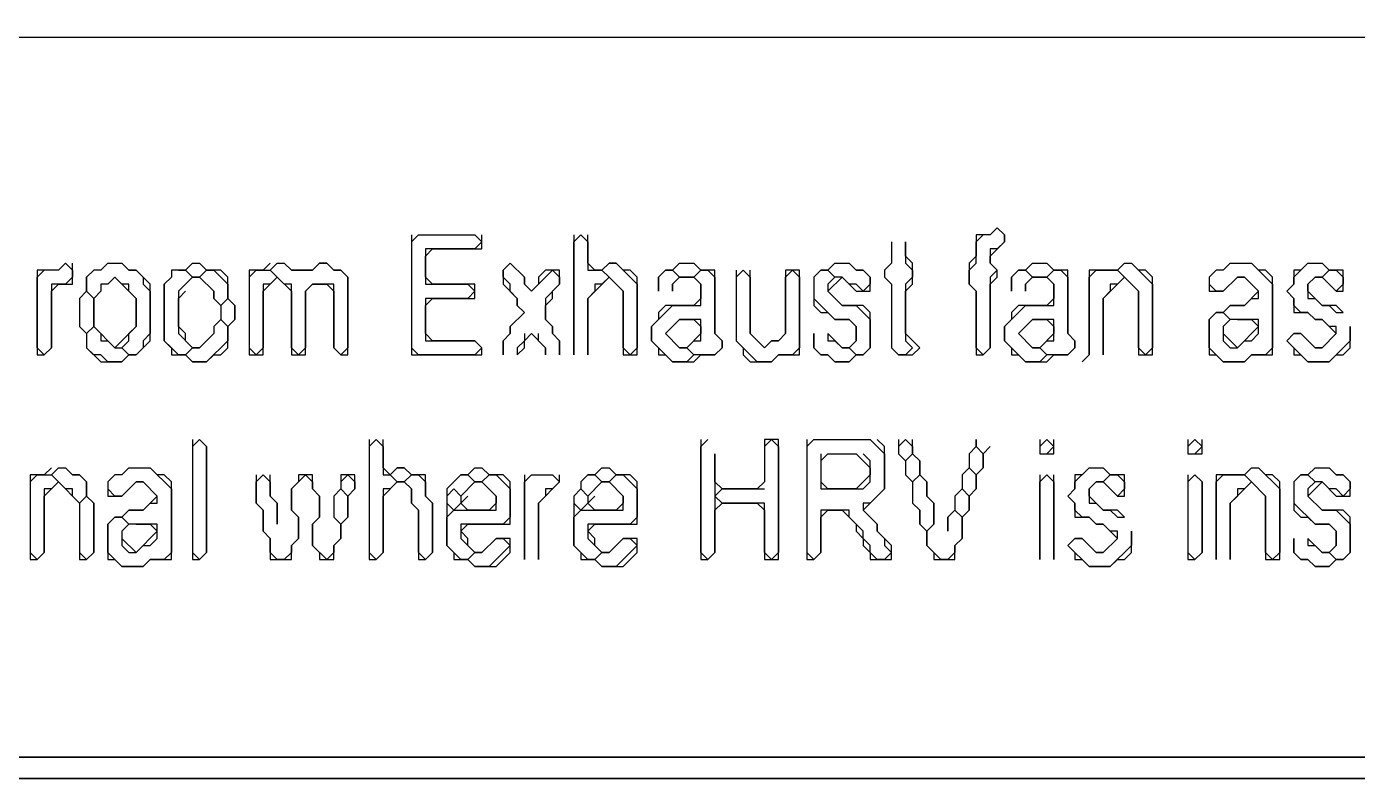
# Model space of a CAD drawing. Header units: metres. Extents: x 29 to 985, y 15 to 633.
# Drawn here: x 283.43 to 320.39, y 14.51 to 35.39 of the extents above; entities that cross this region are included whole.
import ezdxf

# ---------------------------------------------------------------- set-up
doc = ezdxf.new("R2010")
doc.units = ezdxf.units.M
for name, color, linetype in [('EXTERIOR_WALL_HIGHLIGHT', 2, 'CONTINUOUS'), ('INTERIOR_WALL_HIGHLIGHT', 4, 'CONTINUOUS'), ('ORIGINAL_DRAWING', 8, 'CONTINUOUS')]:
    doc.layers.add(name, color=color, linetype=linetype)

msp = doc.modelspace()

# ---------------------------------------------------------------- linework, layer by layer
at = {"layer": 'EXTERIOR_WALL_HIGHLIGHT'}
msp.add_lwpolyline([(29.216, 632.745), (29.02, 632.549), (29.02, 14.706), (29.216, 14.51), (985.294, 14.51), (985.49, 14.706), (985.49, 632.549), (985.294, 632.745)], close=True, dxfattribs=at)
at = {"layer": 'INTERIOR_WALL_HIGHLIGHT'}
msp.add_lwpolyline([(29.412, 632.745), (985.098, 632.745), (985.49, 632.353), (985.49, 14.902), (985.098, 14.51), (29.412, 14.51), (29.02, 14.902), (29.02, 632.353)], close=True, dxfattribs=at)
at = {"layer": 'ORIGINAL_DRAWING'}
for points in [[(241.176, 34.902), (241.373, 35.098), (352.353, 35.098), (352.549, 34.902), (352.549, 15.49), (352.157, 15.098), (241.569, 15.098), (241.176, 15.49)], [(241.176, 35.098), (241.176, 15.294), (241.373, 15.098), (352.353, 15.098), (352.549, 15.294), (352.549, 35.098)], [(294.118, 29.412), (294.314, 29.608), (295.882, 29.608), (296.078, 29.412), (295.882, 29.216), (294.51, 29.216), (294.51, 28.235), (295.686, 28.235), (295.882, 28.039), (295.686, 27.843), (294.51, 27.843), (294.51, 26.667), (295.882, 26.667), (296.078, 26.471), (295.882, 26.275), (294.314, 26.275), (294.118, 26.471)], [(294.118, 29.608), (294.118, 26.275), (296.078, 26.275), (296.078, 26.471), (295.882, 26.667), (294.706, 26.667), (294.51, 26.863), (294.51, 27.647), (294.706, 27.843), (295.882, 27.843), (295.882, 28.235), (294.706, 28.235), (294.51, 28.431), (294.51, 29.02), (294.706, 29.216), (296.078, 29.216), (296.078, 29.608)], [(298.627, 29.608), (298.627, 26.275), (298.627, 29.412), (298.824, 29.608), (299.02, 29.412), (299.02, 28.627), (299.412, 28.627), (299.608, 28.431), (299.412, 28.235), (299.216, 28.235), (299.216, 28.039), (299.02, 27.843), (299.02, 26.275), (299.02, 27.843), (299.608, 28.431), (300, 28.039), (300, 26.275), (300.392, 26.275), (300.392, 28.431), (300.196, 28.627), (300, 28.627), (299.804, 28.824), (299.608, 28.824), (299.412, 28.627), (299.216, 28.627), (299.02, 28.824), (299.02, 29.608)], [(310.196, 29.608), (310.392, 29.804), (310.588, 29.608), (310.588, 29.412), (310.392, 29.216), (310.196, 29.216), (310.196, 28.824), (310.392, 28.627), (310.196, 28.431), (310.196, 26.471), (310, 26.275), (309.804, 26.471), (309.804, 28.039), (309.608, 28.235), (309.608, 28.627), (309.804, 28.824), (309.804, 29.412), (310, 29.608)], [(310.392, 29.804), (310.196, 29.608), (309.804, 29.608), (309.804, 29.02), (309.608, 28.824), (309.608, 28.235), (309.804, 28.039), (309.804, 26.275), (310, 26.275), (310.196, 26.471), (310.196, 28.235), (310.392, 28.431), (310.392, 28.627), (310.196, 28.824), (310.196, 29.02), (310.588, 29.412), (310.588, 29.608)], [(307.451, 29.412), (307.451, 28.824), (307.255, 28.627), (307.255, 28.431), (307.451, 28.235), (307.451, 26.471), (307.647, 26.275), (308.039, 26.275), (308.235, 26.471), (307.843, 26.863), (307.843, 28.039), (308.039, 28.235), (308.039, 28.824), (307.843, 29.02), (307.843, 29.412), (307.843, 28.824), (308.039, 28.627), (308.039, 28.431), (307.843, 28.235), (307.843, 26.667), (308.039, 26.471), (307.843, 26.275), (307.647, 26.275), (307.451, 26.471)], [(284.314, 28.627), (284.51, 28.824), (284.706, 28.627), (284.706, 28.431), (284.51, 28.235), (284.118, 28.235), (284.118, 26.471), (283.922, 26.275), (283.725, 26.471), (283.725, 28.431), (283.922, 28.627)], [(284.51, 28.824), (284.314, 28.627), (283.725, 28.627), (283.725, 26.275), (283.922, 26.275), (284.118, 26.471), (284.118, 28.039), (284.314, 28.235), (284.706, 28.235), (284.706, 28.824)], [(285.686, 28.824), (285.49, 28.627), (285.294, 28.627), (285.098, 28.431), (285.098, 28.039), (284.902, 27.843), (284.902, 27.059), (285.098, 26.863), (285.098, 26.471), (285.49, 26.078), (286.078, 26.078), (286.275, 26.275), (286.471, 26.275), (286.863, 26.667), (286.863, 28.235), (286.471, 28.627), (286.275, 28.627), (286.078, 28.824)], [(285.49, 28.627), (285.686, 28.824), (286.078, 28.824), (286.275, 28.627), (286.471, 28.627), (286.667, 28.431), (286.667, 28.235), (286.863, 28.039), (286.863, 26.863), (286.667, 26.667), (286.667, 26.471), (286.471, 26.275), (286.275, 26.275), (286.078, 26.471), (286.275, 26.667), (286.275, 26.863), (286.471, 27.059), (286.471, 27.843), (286.275, 28.039), (286.275, 28.235), (286.078, 28.235), (285.882, 28.431), (285.686, 28.235), (285.49, 28.235), (285.49, 28.039), (285.294, 27.843), (285.098, 28.039), (285.098, 28.431), (285.294, 28.627)], [(288.039, 28.824), (287.843, 28.627), (287.451, 28.627), (287.451, 28.431), (287.255, 28.235), (287.255, 26.667), (287.451, 26.471), (287.451, 26.275), (287.843, 26.275), (288.039, 26.078), (288.431, 26.078), (288.627, 26.275), (288.824, 26.275), (289.02, 26.471), (289.02, 27.059), (289.216, 27.255), (289.216, 27.647), (289.02, 27.843), (289.02, 28.431), (288.824, 28.627), (288.431, 28.627), (288.235, 28.824)], [(287.647, 28.627), (287.843, 28.627), (288.039, 28.431), (287.647, 28.039), (287.647, 26.863), (288.039, 26.471), (287.843, 26.275), (287.647, 26.275), (287.255, 26.667), (287.255, 28.235)], [(287.843, 28.627), (288.039, 28.824), (288.235, 28.824), (288.431, 28.627), (288.235, 28.431), (288.039, 28.431)], [(288.235, 28.431), (288.431, 28.627), (288.627, 28.627), (289.02, 28.235), (289.02, 27.843), (288.824, 27.647), (288.627, 27.843), (288.627, 28.039)], [(290.196, 28.824), (290, 28.627), (289.608, 28.627), (289.608, 26.275), (290, 26.275), (290, 28.039), (290.392, 28.431), (290.784, 28.039), (290.784, 26.275), (291.176, 26.275), (291.176, 28.039), (291.373, 28.235), (291.765, 28.235), (291.961, 28.039), (291.961, 26.471), (292.157, 26.275), (292.353, 26.275), (292.353, 28.431), (292.157, 28.627), (291.961, 28.627), (291.765, 28.824), (291.569, 28.824), (291.373, 28.627), (290.784, 28.627), (290.588, 28.824)], [(289.608, 28.431), (289.804, 28.627), (290.196, 28.627), (290.392, 28.431), (290.196, 28.235), (290, 28.235), (290, 26.471), (289.804, 26.275), (289.608, 26.471)], [(290.196, 28.627), (290.392, 28.824), (290.588, 28.824), (290.784, 28.627), (291.373, 28.627), (291.569, 28.824), (291.765, 28.824), (291.961, 28.627), (292.157, 28.627), (292.353, 28.431), (292.353, 26.471), (292.157, 26.275), (291.961, 26.471), (291.961, 28.235), (291.373, 28.235), (291.176, 28.039), (291.176, 26.471), (290.98, 26.275), (290.784, 26.471), (290.784, 28.235), (290.588, 28.235)], [(296.863, 28.824), (296.667, 28.627), (296.667, 28.235), (297.059, 27.843), (297.059, 27.647), (297.255, 27.451), (296.863, 27.059), (296.863, 26.863), (296.667, 26.667), (296.667, 26.275), (296.667, 26.667), (296.863, 26.863), (296.863, 27.059), (297.255, 27.451), (297.059, 27.647), (297.059, 27.843), (296.863, 28.039), (296.863, 28.235), (296.667, 28.431), (296.667, 28.627), (296.863, 28.824), (297.255, 28.431), (297.255, 28.235), (297.451, 28.039), (298.039, 28.627), (298.235, 28.431), (298.235, 28.235), (297.843, 27.843), (297.843, 27.255), (298.039, 27.059), (298.039, 26.863), (298.235, 26.667), (298.235, 26.275), (298.235, 26.667), (298.039, 26.863), (298.039, 27.059), (297.843, 27.255), (297.843, 27.647), (298.039, 27.843), (298.039, 28.039), (298.235, 28.235), (298.235, 28.627), (297.843, 28.627), (297.647, 28.431), (297.647, 28.235), (297.451, 28.039), (297.255, 28.235), (297.255, 28.431)], [(299.412, 28.627), (299.608, 28.824), (299.804, 28.824), (300.392, 28.235), (300.392, 26.471), (300.196, 26.275), (300, 26.471), (300, 28.039)], [(301.569, 28.824), (301.373, 28.627), (301.176, 28.627), (300.98, 28.431), (300.98, 28.039), (300.98, 28.431), (301.176, 28.627), (301.373, 28.627), (301.569, 28.431), (301.373, 28.235), (301.373, 28.039), (301.373, 28.235), (301.569, 28.431), (301.961, 28.431), (302.157, 28.235), (302.157, 27.843), (301.961, 27.647), (301.176, 27.647), (300.98, 27.451), (300.98, 27.255), (300.784, 27.059), (300.784, 26.667), (300.98, 26.471), (300.98, 26.275), (301.176, 26.275), (301.373, 26.078), (301.961, 26.078), (302.157, 26.275), (302.549, 26.275), (302.745, 26.471), (302.745, 26.667), (302.549, 26.863), (302.549, 28.627), (302.157, 28.627), (301.961, 28.824)], [(301.961, 28.431), (302.157, 28.627), (302.353, 28.627), (302.549, 28.431), (302.549, 26.863), (302.745, 26.667), (302.745, 26.471), (302.549, 26.275), (301.961, 26.275), (301.765, 26.471), (301.961, 26.667), (302.157, 26.667), (302.157, 27.255), (301.569, 27.255), (301.176, 26.863), (301.569, 26.471), (301.765, 26.471), (301.961, 26.275), (301.765, 26.078), (301.373, 26.078), (300.784, 26.667), (300.784, 27.059), (301.373, 27.647), (302.157, 27.647), (302.157, 28.235)], [(301.373, 28.627), (301.569, 28.824), (301.961, 28.824), (302.157, 28.627), (301.961, 28.431), (301.569, 28.431)], [(303.137, 28.431), (303.333, 28.627), (303.529, 28.431), (303.529, 26.863), (303.922, 26.471), (304.118, 26.667), (304.314, 26.667), (304.51, 26.863), (304.51, 28.431), (304.706, 28.627), (304.902, 28.431), (304.902, 26.471), (304.706, 26.275), (304.314, 26.275), (304.118, 26.078), (303.725, 26.078), (303.137, 26.667)], [(303.137, 28.627), (303.137, 26.667), (303.333, 26.471), (303.333, 26.275), (303.529, 26.078), (304.118, 26.078), (304.314, 26.275), (304.902, 26.275), (304.902, 28.627), (304.51, 28.627), (304.51, 26.863), (304.314, 26.667), (304.118, 26.667), (303.922, 26.471), (303.529, 26.863), (303.529, 28.627)], [(305.882, 28.824), (305.686, 28.627), (305.49, 28.627), (305.294, 28.431), (305.294, 27.647), (305.49, 27.451), (305.686, 27.451), (305.882, 27.255), (306.275, 27.255), (306.471, 27.059), (306.471, 26.667), (306.275, 26.471), (306.078, 26.471), (305.686, 26.863), (305.686, 26.667), (305.882, 26.667), (306.078, 26.471), (306.275, 26.471), (306.471, 26.275), (306.275, 26.078), (305.882, 26.078), (305.686, 26.275), (305.49, 26.275), (305.294, 26.471), (305.294, 26.863), (305.294, 26.471), (305.49, 26.275), (305.686, 26.275), (305.882, 26.078), (306.275, 26.078), (306.471, 26.275), (306.667, 26.275), (306.863, 26.471), (306.863, 27.451), (306.667, 27.647), (306.078, 27.647), (305.686, 28.039), (306.078, 28.431), (306.471, 28.039), (306.863, 28.039), (306.863, 28.431), (306.667, 28.627), (306.471, 28.627), (306.275, 28.824)], [(305.294, 28.431), (305.49, 28.627), (305.686, 28.627), (305.882, 28.431), (305.686, 28.235), (305.686, 28.039), (306.078, 27.647), (306.471, 27.647), (306.863, 27.255), (306.863, 26.471), (306.667, 26.275), (306.471, 26.275), (306.275, 26.471), (306.471, 26.667), (306.471, 27.059), (306.275, 27.255), (305.882, 27.255), (305.294, 27.843)], [(305.686, 28.627), (305.882, 28.824), (306.275, 28.824), (306.471, 28.627), (306.667, 28.627), (306.863, 28.431), (306.863, 28.235), (306.667, 28.039), (306.471, 28.235), (306.275, 28.235), (306.078, 28.431), (305.882, 28.431)], [(311.373, 28.824), (311.176, 28.627), (310.98, 28.627), (310.784, 28.431), (310.784, 28.039), (310.784, 28.431), (310.98, 28.627), (311.176, 28.627), (311.373, 28.431), (311.176, 28.235), (311.176, 28.039), (311.176, 28.235), (311.373, 28.431), (311.765, 28.431), (311.961, 28.235), (311.961, 27.843), (311.765, 27.647), (310.98, 27.647), (310.784, 27.451), (310.784, 27.255), (310.588, 27.059), (310.588, 26.667), (310.784, 26.471), (310.784, 26.275), (310.98, 26.275), (311.176, 26.078), (311.765, 26.078), (311.961, 26.275), (312.353, 26.275), (312.549, 26.471), (312.549, 26.667), (312.353, 26.863), (312.353, 28.627), (311.961, 28.627), (311.765, 28.824)], [(311.765, 28.431), (311.961, 28.627), (312.157, 28.627), (312.353, 28.431), (312.353, 26.863), (312.549, 26.667), (312.549, 26.471), (312.353, 26.275), (311.765, 26.275), (311.569, 26.471), (311.765, 26.667), (311.961, 26.667), (311.961, 27.255), (311.373, 27.255), (310.98, 26.863), (311.373, 26.471), (311.569, 26.471), (311.765, 26.275), (311.569, 26.078), (311.176, 26.078), (310.588, 26.667), (310.588, 27.059), (311.176, 27.647), (311.961, 27.647), (311.961, 28.235)], [(311.176, 28.627), (311.373, 28.824), (311.765, 28.824), (311.961, 28.627), (311.765, 28.431), (311.373, 28.431)], [(313.922, 28.824), (313.725, 28.627), (312.941, 28.627), (312.941, 26.275), (312.745, 26.078), (312.941, 26.275), (312.941, 28.431), (313.137, 28.627), (313.725, 28.627), (313.922, 28.431), (313.725, 28.235), (313.529, 28.235), (313.529, 28.039), (313.333, 27.843), (313.333, 26.275), (313.333, 27.843), (313.922, 28.431), (314.314, 28.039), (314.314, 26.275), (314.706, 26.275), (314.706, 28.431), (314.51, 28.627), (314.314, 28.627), (314.118, 28.824)], [(313.725, 28.627), (313.922, 28.824), (314.118, 28.824), (314.706, 28.235), (314.706, 26.471), (314.51, 26.275), (314.314, 26.471), (314.314, 28.039)], [(316.863, 28.824), (317.451, 28.824), (318.039, 28.235), (318.039, 26.471), (317.843, 26.275), (317.451, 26.275), (317.255, 26.078), (316.667, 26.078), (316.275, 26.471), (316.275, 27.255), (316.471, 27.451), (316.667, 27.451), (316.863, 27.255), (316.667, 27.059), (316.667, 26.667), (316.863, 26.471), (317.059, 26.471), (317.255, 26.667), (317.451, 26.667), (317.647, 26.863), (317.647, 27.255), (316.863, 27.255), (316.667, 27.451), (316.863, 27.647), (317.255, 27.647), (317.451, 27.843), (317.647, 27.843), (317.647, 28.039), (317.255, 28.431), (317.059, 28.431), (316.667, 28.039), (316.471, 28.039), (316.275, 28.235)], [(316.863, 28.824), (316.667, 28.627), (316.471, 28.627), (316.275, 28.431), (316.275, 28.039), (316.667, 28.039), (317.059, 28.431), (317.255, 28.431), (317.647, 28.039), (317.255, 27.647), (316.863, 27.647), (316.667, 27.451), (316.471, 27.451), (316.275, 27.255), (316.275, 26.275), (316.471, 26.275), (316.667, 26.078), (317.255, 26.078), (317.451, 26.275), (318.039, 26.275), (318.039, 28.431), (317.843, 28.627), (317.647, 28.627), (317.451, 28.824)], [(319.02, 28.824), (318.824, 28.627), (318.627, 28.627), (318.627, 28.235), (318.431, 28.039), (318.627, 27.843), (318.627, 27.451), (319.02, 27.451), (319.216, 27.255), (319.412, 27.255), (319.804, 26.863), (319.412, 26.471), (319.216, 26.471), (318.824, 26.863), (318.627, 26.863), (318.431, 26.667), (318.627, 26.471), (318.627, 26.275), (318.824, 26.275), (319.02, 26.078), (319.608, 26.078), (319.804, 26.275), (320, 26.275), (320.196, 26.471), (320.196, 27.059), (320.196, 26.667), (319.608, 26.078), (319.02, 26.078), (318.431, 26.667), (318.627, 26.863), (318.824, 26.863), (319.216, 26.471), (319.412, 26.471), (319.804, 26.863), (319.804, 27.059), (319.608, 27.059), (319.412, 27.255), (319.216, 27.255), (319.02, 27.451), (318.824, 27.451), (318.627, 27.647), (318.627, 27.843), (318.431, 28.039), (318.627, 28.235), (318.627, 28.431), (319.02, 28.824), (319.412, 28.824), (319.608, 28.627), (319.412, 28.431), (319.216, 28.431), (319.02, 28.235), (319.02, 27.843), (319.216, 27.843), (319.412, 27.647), (319.608, 27.647), (319.804, 27.451), (320, 27.451), (319.804, 27.647), (319.412, 27.647), (319.02, 28.039), (319.02, 28.235), (319.216, 28.431), (319.412, 28.431), (319.804, 28.039), (320, 28.039), (320, 28.627), (319.608, 28.627), (319.412, 28.824)], [(319.412, 28.431), (319.608, 28.627), (319.804, 28.627), (320, 28.431), (320, 28.235), (319.804, 28.039)], [(285.882, 28.431), (286.471, 27.843), (286.471, 27.059), (285.882, 26.471), (285.294, 27.059), (285.294, 27.843)], [(287.843, 28.235), (288.039, 28.431), (288.235, 28.431), (288.627, 28.039), (288.627, 27.843), (288.824, 27.647), (288.824, 27.255), (288.627, 27.059), (288.627, 26.863), (288.235, 26.471), (288.039, 26.471), (287.843, 26.667), (287.843, 26.863), (287.647, 27.059), (287.647, 27.843), (287.843, 28.039)], [(284.902, 27.843), (285.098, 28.039), (285.294, 27.843), (285.294, 27.059), (285.098, 26.863), (284.902, 27.059)], [(288.824, 27.647), (289.02, 27.843), (289.216, 27.647), (289.216, 27.255), (289.02, 27.059), (288.824, 27.255)], [(285.098, 26.863), (285.294, 27.059), (285.49, 26.863), (285.49, 26.667), (285.686, 26.667), (285.882, 26.471), (286.078, 26.471), (286.275, 26.275), (286.078, 26.078), (285.686, 26.078), (285.49, 26.275), (285.294, 26.275), (285.098, 26.471)], [(288.627, 27.059), (288.824, 27.255), (289.02, 27.059), (289.02, 26.667), (288.431, 26.078), (288.039, 26.078), (287.843, 26.275), (288.039, 26.471), (288.235, 26.471), (288.627, 26.863)], [(301.569, 27.255), (301.961, 27.255), (302.157, 27.059), (302.157, 26.863), (301.765, 26.471), (301.569, 26.471), (301.176, 26.863)], [(311.373, 27.255), (311.765, 27.255), (311.961, 27.059), (311.961, 26.863), (311.569, 26.471), (311.373, 26.471), (310.98, 26.863)], [(317.059, 27.255), (317.451, 27.255), (317.647, 27.059), (317.059, 26.471), (316.667, 26.863)], [(297.255, 26.863), (297.255, 26.667), (297.059, 26.471), (297.059, 26.275), (297.255, 26.471), (297.255, 26.667), (297.451, 26.863), (297.843, 26.471), (297.843, 26.275), (297.843, 26.471), (297.647, 26.667), (297.647, 26.863)], [(288.039, 23.725), (288.235, 23.922), (288.431, 23.725), (288.431, 20.784), (288.235, 20.588), (288.039, 20.784)], [(288.039, 23.922), (288.039, 20.588), (288.235, 20.588), (288.431, 20.784), (288.431, 23.725), (288.235, 23.922)], [(292.941, 23.725), (293.137, 23.922), (293.333, 23.725), (293.333, 22.941), (293.529, 22.941), (293.725, 22.745), (293.529, 22.549), (293.333, 22.549), (293.333, 20.784), (293.137, 20.588), (292.941, 20.784)], [(292.941, 23.922), (292.941, 20.588), (293.137, 20.588), (293.333, 20.784), (293.333, 22.353), (293.725, 22.745), (293.922, 22.745), (294.118, 22.549), (294.118, 22.157), (294.314, 21.961), (294.314, 20.588), (294.51, 20.588), (294.706, 20.784), (294.706, 22.157), (294.51, 22.353), (294.51, 22.941), (294.118, 22.941), (293.922, 23.137), (293.725, 23.137), (293.529, 22.941), (293.333, 23.137), (293.333, 23.922)], [(302.157, 23.922), (302.157, 20.588), (302.353, 20.588), (302.549, 20.784), (302.549, 21.961), (302.745, 22.157), (303.725, 22.157), (303.922, 21.961), (303.922, 20.588), (304.314, 20.588), (304.314, 23.922), (303.922, 23.922), (303.922, 22.745), (303.725, 22.549), (302.745, 22.549), (302.549, 22.745), (302.549, 23.529), (302.549, 20.784), (302.353, 20.588), (302.157, 20.784), (302.157, 23.725), (302.353, 23.922)], [(303.922, 23.725), (304.118, 23.922), (304.314, 23.725), (304.314, 20.784), (304.118, 20.588), (303.922, 20.784), (303.922, 22.157), (302.745, 22.157), (302.549, 22.353), (302.745, 22.549), (303.922, 22.549)], [(305.098, 23.725), (305.294, 23.922), (306.863, 23.922), (307.255, 23.529), (307.255, 22.549), (306.863, 22.157), (306.667, 22.157), (306.667, 21.961), (307.059, 21.569), (307.059, 21.373), (307.255, 21.176), (307.255, 20.98), (307.451, 20.784), (307.255, 20.588), (307.059, 20.588), (306.863, 20.784), (306.863, 20.98), (306.667, 21.176), (306.667, 21.373), (306.275, 21.765), (306.275, 21.961), (305.49, 21.961), (305.49, 20.784), (305.294, 20.588), (305.098, 20.784)], [(305.098, 23.922), (305.098, 20.588), (305.294, 20.588), (305.49, 20.784), (305.49, 21.765), (305.686, 21.961), (306.078, 21.961), (306.471, 21.569), (306.471, 21.373), (306.667, 21.176), (306.667, 20.98), (306.863, 20.784), (306.863, 20.588), (307.451, 20.588), (307.451, 20.98), (307.059, 21.373), (307.059, 21.569), (306.667, 21.961), (307.255, 22.549), (307.255, 23.725), (307.059, 23.922)], [(307.647, 23.725), (307.843, 23.922), (308.039, 23.725), (308.039, 23.529), (307.843, 23.333), (307.647, 23.529)], [(307.647, 23.922), (307.647, 23.529), (307.843, 23.333), (307.843, 22.941), (308.039, 22.745), (308.039, 22.157), (308.235, 21.961), (308.235, 21.569), (308.431, 21.373), (308.431, 20.98), (308.627, 20.784), (308.627, 20.588), (309.216, 20.588), (309.216, 20.98), (309.412, 21.176), (309.412, 21.765), (309.608, 21.961), (309.608, 22.353), (309.804, 22.549), (309.804, 22.941), (310, 23.137), (310, 23.529), (310.196, 23.725), (310, 23.529), (309.804, 23.725), (309.804, 23.922), (309.804, 23.725), (309.608, 23.529), (309.608, 23.137), (309.412, 22.941), (309.412, 22.549), (309.216, 22.353), (309.216, 21.961), (309.02, 21.765), (309.02, 21.373), (309.02, 21.765), (309.216, 21.961), (309.412, 21.765), (309.412, 21.176), (309.216, 20.98), (309.216, 20.784), (309.02, 20.588), (308.824, 20.588), (308.431, 20.98), (308.431, 21.373), (308.627, 21.569), (308.627, 22.157), (308.431, 22.353), (308.431, 22.745), (308.235, 22.941), (308.235, 23.333), (308.039, 23.529), (308.039, 23.922)], [(309.608, 23.529), (309.804, 23.725), (310, 23.529), (310, 23.137), (309.804, 22.941), (309.608, 23.137)], [(311.569, 23.725), (311.765, 23.922), (311.961, 23.725), (311.765, 23.529)], [(311.569, 23.922), (311.569, 23.529), (311.961, 23.529), (311.961, 23.922)], [(315.686, 23.725), (315.882, 23.922), (316.078, 23.725), (315.882, 23.529)], [(315.686, 23.922), (315.686, 23.529), (316.078, 23.529), (316.078, 23.922)], [(305.49, 23.333), (305.686, 23.529), (306.471, 23.529), (306.863, 23.137), (306.863, 22.941), (306.471, 22.549), (305.686, 22.549), (305.49, 22.745)], [(305.49, 23.529), (305.49, 22.549), (306.667, 22.549), (306.863, 22.745), (306.863, 23.333), (306.667, 23.529)], [(307.843, 23.333), (308.039, 23.529), (308.235, 23.333), (308.235, 22.941), (308.039, 22.745), (307.843, 22.941)], [(284.118, 23.137), (283.922, 22.941), (283.529, 22.941), (283.529, 20.588), (283.725, 20.588), (283.922, 20.784), (283.922, 22.353), (284.314, 22.745), (284.902, 22.157), (284.902, 20.588), (285.098, 20.588), (285.294, 20.784), (285.294, 22.157), (285.098, 22.353), (285.098, 22.745), (284.902, 22.941), (284.706, 22.941), (284.51, 23.137)], [(283.529, 22.745), (283.725, 22.941), (284.118, 22.941), (284.314, 22.745), (284.118, 22.549), (283.922, 22.549), (283.922, 20.784), (283.725, 20.588), (283.529, 20.784)], [(284.118, 22.941), (284.314, 23.137), (284.51, 23.137), (284.706, 22.941), (284.902, 22.941), (285.098, 22.745), (285.098, 22.353), (284.902, 22.157), (284.706, 22.353), (284.706, 22.549), (284.51, 22.549)], [(286.275, 23.137), (286.863, 23.137), (287.451, 22.549), (287.451, 20.784), (287.255, 20.588), (286.863, 20.588), (286.667, 20.392), (286.078, 20.392), (285.686, 20.784), (285.686, 21.569), (285.882, 21.765), (286.078, 21.765), (286.275, 21.569), (286.078, 21.373), (286.078, 20.98), (286.275, 20.784), (286.471, 20.784), (286.667, 20.98), (286.863, 20.98), (287.059, 21.176), (287.059, 21.569), (286.275, 21.569), (286.078, 21.765), (286.275, 21.961), (286.667, 21.961), (286.863, 22.157), (287.059, 22.157), (287.059, 22.353), (286.667, 22.745), (286.471, 22.745), (286.078, 22.353), (285.882, 22.353), (285.686, 22.549)], [(286.275, 23.137), (286.078, 22.941), (285.882, 22.941), (285.686, 22.745), (285.686, 22.353), (286.078, 22.353), (286.471, 22.745), (286.667, 22.745), (287.059, 22.353), (286.667, 21.961), (286.275, 21.961), (286.078, 21.765), (285.882, 21.765), (285.686, 21.569), (285.686, 20.588), (285.882, 20.588), (286.078, 20.392), (286.667, 20.392), (286.863, 20.588), (287.451, 20.588), (287.451, 22.745), (287.255, 22.941), (287.059, 22.941), (286.863, 23.137)], [(289.804, 22.941), (289.804, 22.157), (290, 21.961), (290, 21.373), (290.196, 21.176), (290.196, 20.588), (290.784, 20.588), (290.784, 20.98), (290.98, 21.176), (290.98, 21.765), (290.784, 21.961), (290.784, 22.549), (291.176, 22.941), (291.373, 22.745), (291.373, 22.549), (291.569, 22.353), (291.569, 21.765), (291.373, 21.569), (291.373, 20.98), (291.569, 20.784), (291.569, 20.588), (291.961, 20.588), (291.961, 20.98), (292.157, 21.176), (292.157, 21.569), (292.353, 21.765), (292.353, 22.353), (292.549, 22.549), (292.549, 22.941), (292.157, 22.941), (292.157, 22.549), (291.961, 22.353), (291.961, 21.765), (292.157, 21.569), (292.157, 21.176), (291.961, 20.98), (291.961, 20.784), (291.765, 20.588), (291.373, 20.98), (291.373, 21.569), (291.569, 21.765), (291.569, 22.353), (291.373, 22.549), (291.373, 22.941), (290.98, 22.941), (290.98, 22.745), (290.784, 22.549), (290.784, 21.961), (290.98, 21.765), (290.98, 21.176), (290.784, 20.98), (290.784, 20.784), (290.588, 20.588), (290.392, 20.588), (290.196, 20.784), (290.196, 21.176), (290, 21.373), (290, 21.961), (289.804, 22.157), (289.804, 22.745), (290, 22.941), (290.196, 22.745), (290.196, 22.353), (290.392, 22.157), (290.392, 21.569), (290.392, 22.157), (290.196, 22.353), (290.196, 22.941)], [(292.157, 22.745), (292.353, 22.941), (292.549, 22.745), (292.549, 22.549), (292.353, 22.353), (292.157, 22.549)], [(293.529, 22.941), (293.725, 23.137), (293.922, 23.137), (294.118, 22.941), (293.922, 22.745), (293.725, 22.745)], [(293.922, 22.745), (294.118, 22.941), (294.314, 22.941), (294.51, 22.745), (294.51, 22.353), (294.706, 22.157), (294.706, 20.784), (294.51, 20.588), (294.314, 20.784), (294.314, 21.961), (294.118, 22.157), (294.118, 22.549)], [(295.882, 23.137), (295.686, 22.941), (295.49, 22.941), (295.098, 22.549), (295.098, 20.98), (295.294, 20.784), (295.294, 20.588), (295.686, 20.588), (295.882, 20.392), (296.471, 20.392), (296.863, 20.784), (296.863, 21.176), (296.471, 21.176), (296.078, 20.784), (295.882, 20.784), (295.686, 20.98), (295.686, 21.176), (295.49, 21.373), (295.686, 21.569), (296.863, 21.569), (296.863, 22.745), (296.667, 22.941), (296.275, 22.941), (296.078, 23.137)], [(296.078, 22.745), (296.275, 22.941), (296.471, 22.941), (296.863, 22.549), (296.863, 21.765), (296.667, 21.569), (295.49, 21.569), (295.49, 21.176), (295.882, 20.784), (295.686, 20.588), (295.49, 20.588), (295.098, 20.98), (295.098, 21.765), (295.294, 21.961), (296.471, 21.961), (296.471, 22.353)], [(295.294, 22.745), (295.49, 22.941), (295.686, 22.941), (295.882, 22.745), (295.49, 22.353), (295.294, 22.549)], [(295.686, 22.941), (295.882, 23.137), (296.078, 23.137), (296.275, 22.941), (296.078, 22.745), (295.882, 22.745)], [(297.255, 22.941), (297.255, 20.588), (297.255, 22.745), (297.451, 22.941), (298.039, 22.941), (298.235, 22.745), (298.039, 22.549), (297.843, 22.549), (297.843, 22.353), (297.647, 22.157), (297.647, 20.588), (297.647, 22.157), (298.235, 22.745), (298.235, 22.941)], [(299.412, 23.137), (299.216, 22.941), (299.02, 22.941), (298.824, 22.745), (298.824, 22.549), (298.627, 22.353), (298.627, 20.98), (298.824, 20.784), (298.824, 20.588), (299.216, 20.588), (299.412, 20.392), (300, 20.392), (300.392, 20.784), (300.392, 21.176), (300, 21.176), (299.608, 20.784), (299.412, 20.784), (299.216, 20.98), (299.216, 21.176), (299.02, 21.373), (299.216, 21.569), (300.392, 21.569), (300.392, 22.745), (300.196, 22.941), (299.804, 22.941), (299.608, 23.137)], [(299.608, 22.745), (299.804, 22.941), (300, 22.941), (300.392, 22.549), (300.392, 21.765), (300.196, 21.569), (299.02, 21.569), (299.02, 21.176), (299.412, 20.784), (299.216, 20.588), (299.02, 20.588), (298.627, 20.98), (298.627, 21.765), (298.824, 21.961), (300, 21.961), (300, 22.353)], [(298.824, 22.745), (299.02, 22.941), (299.216, 22.941), (299.412, 22.745), (299.02, 22.353), (298.824, 22.549)], [(299.216, 22.941), (299.412, 23.137), (299.608, 23.137), (299.804, 22.941), (299.608, 22.745), (299.412, 22.745)], [(308.039, 22.745), (308.235, 22.941), (308.431, 22.745), (308.431, 22.353), (308.627, 22.157), (308.627, 21.569), (308.431, 21.373), (308.235, 21.569), (308.235, 21.961), (308.039, 22.157)], [(309.412, 22.941), (309.608, 23.137), (309.804, 22.941), (309.804, 22.549), (309.608, 22.353), (309.412, 22.549)], [(311.569, 22.941), (311.569, 20.588), (311.569, 22.745), (311.765, 22.941), (311.961, 22.745), (311.961, 20.588), (311.961, 22.941)], [(312.941, 23.137), (312.745, 22.941), (312.549, 22.941), (312.549, 22.549), (312.353, 22.353), (312.549, 22.157), (312.549, 21.765), (312.941, 21.765), (313.137, 21.569), (313.333, 21.569), (313.725, 21.176), (313.333, 20.784), (313.137, 20.784), (312.745, 21.176), (312.549, 21.176), (312.353, 20.98), (312.549, 20.784), (312.549, 20.588), (312.745, 20.588), (312.941, 20.392), (313.529, 20.392), (313.725, 20.588), (313.922, 20.588), (314.118, 20.784), (314.118, 21.373), (314.118, 20.98), (313.529, 20.392), (312.941, 20.392), (312.353, 20.98), (312.549, 21.176), (312.745, 21.176), (313.137, 20.784), (313.333, 20.784), (313.725, 21.176), (313.725, 21.373), (313.529, 21.373), (313.333, 21.569), (313.137, 21.569), (312.941, 21.765), (312.745, 21.765), (312.549, 21.961), (312.549, 22.157), (312.353, 22.353), (312.549, 22.549), (312.549, 22.745), (312.941, 23.137), (313.333, 23.137), (313.529, 22.941), (313.333, 22.745), (313.137, 22.745), (312.941, 22.549), (312.941, 22.157), (313.137, 22.157), (313.333, 21.961), (313.529, 21.961), (313.725, 21.765), (313.922, 21.765), (313.725, 21.961), (313.333, 21.961), (312.941, 22.353), (312.941, 22.549), (313.137, 22.745), (313.333, 22.745), (313.725, 22.353), (313.922, 22.353), (313.922, 22.941), (313.529, 22.941), (313.333, 23.137)], [(313.333, 22.745), (313.529, 22.941), (313.725, 22.941), (313.922, 22.745), (313.922, 22.549), (313.725, 22.353)], [(315.686, 22.745), (315.882, 22.941), (316.078, 22.745), (316.078, 20.784), (315.882, 20.588), (315.686, 20.784)], [(315.686, 22.941), (315.686, 20.588), (315.882, 20.588), (316.078, 20.784), (316.078, 22.745), (315.882, 22.941)], [(317.451, 23.137), (317.255, 22.941), (316.471, 22.941), (316.471, 20.588), (316.471, 22.745), (316.667, 22.941), (317.255, 22.941), (317.451, 22.745), (317.255, 22.549), (317.059, 22.549), (317.059, 22.353), (316.863, 22.157), (316.863, 20.588), (316.863, 22.157), (317.451, 22.745), (317.843, 22.353), (317.843, 20.588), (318.235, 20.588), (318.235, 22.745), (318.039, 22.941), (317.843, 22.941), (317.647, 23.137)], [(317.255, 22.941), (317.451, 23.137), (317.647, 23.137), (318.235, 22.549), (318.235, 20.784), (318.039, 20.588), (317.843, 20.784), (317.843, 22.353)], [(319.216, 23.137), (319.02, 22.941), (318.824, 22.941), (318.627, 22.745), (318.627, 21.961), (318.824, 21.765), (319.02, 21.765), (319.216, 21.569), (319.608, 21.569), (319.804, 21.373), (319.804, 20.98), (319.608, 20.784), (319.412, 20.784), (319.02, 21.176), (319.02, 20.98), (319.216, 20.98), (319.412, 20.784), (319.608, 20.784), (319.804, 20.588), (319.608, 20.392), (319.216, 20.392), (319.02, 20.588), (318.824, 20.588), (318.627, 20.784), (318.627, 21.176), (318.627, 20.784), (318.824, 20.588), (319.02, 20.588), (319.216, 20.392), (319.608, 20.392), (319.804, 20.588), (320, 20.588), (320.196, 20.784), (320.196, 21.765), (320, 21.961), (319.412, 21.961), (319.02, 22.353), (319.412, 22.745), (319.804, 22.353), (320.196, 22.353), (320.196, 22.745), (320, 22.941), (319.804, 22.941), (319.608, 23.137)], [(318.627, 22.745), (318.824, 22.941), (319.02, 22.941), (319.216, 22.745), (319.02, 22.549), (319.02, 22.353), (319.412, 21.961), (319.804, 21.961), (320.196, 21.569), (320.196, 20.784), (320, 20.588), (319.804, 20.588), (319.608, 20.784), (319.804, 20.98), (319.804, 21.373), (319.608, 21.569), (319.216, 21.569), (318.627, 22.157)], [(319.02, 22.941), (319.216, 23.137), (319.608, 23.137), (319.804, 22.941), (320, 22.941), (320.196, 22.745), (320.196, 22.549), (320, 22.353), (319.804, 22.549), (319.608, 22.549), (319.412, 22.745), (319.216, 22.745)], [(291.961, 22.353), (292.157, 22.549), (292.353, 22.353), (292.353, 21.765), (292.157, 21.569), (291.961, 21.765)], [(295.098, 22.353), (295.294, 22.549), (295.49, 22.353), (295.49, 22.157), (295.294, 21.961), (295.098, 22.157)], [(295.686, 22.549), (295.882, 22.745), (296.078, 22.745), (296.471, 22.353), (296.471, 22.157), (296.275, 21.961), (295.686, 21.961), (295.49, 22.157), (295.686, 22.353)], [(298.627, 22.353), (298.824, 22.549), (299.02, 22.353), (299.02, 22.157), (298.824, 21.961), (298.627, 22.157)], [(299.216, 22.549), (299.412, 22.745), (299.608, 22.745), (300, 22.353), (300, 22.157), (299.804, 21.961), (299.216, 21.961), (299.02, 22.157), (299.216, 22.353)], [(309.216, 22.353), (309.412, 22.549), (309.608, 22.353), (309.608, 21.961), (309.412, 21.765), (309.216, 21.961)], [(284.902, 22.157), (285.098, 22.353), (285.294, 22.157), (285.294, 20.784), (285.098, 20.588), (284.902, 20.784)], [(286.471, 21.569), (286.863, 21.569), (287.059, 21.373), (286.471, 20.784), (286.078, 21.176)], [(296.471, 21.176), (296.667, 21.176), (296.863, 20.98), (296.275, 20.392), (295.882, 20.392), (295.686, 20.588), (295.882, 20.784), (296.078, 20.784)], [(300, 21.176), (300.196, 21.176), (300.392, 20.98), (299.804, 20.392), (299.412, 20.392), (299.216, 20.588), (299.412, 20.784), (299.608, 20.784)]]:
    msp.add_lwpolyline(points, dxfattribs=at)

doc.saveas('drawing.dxf')
